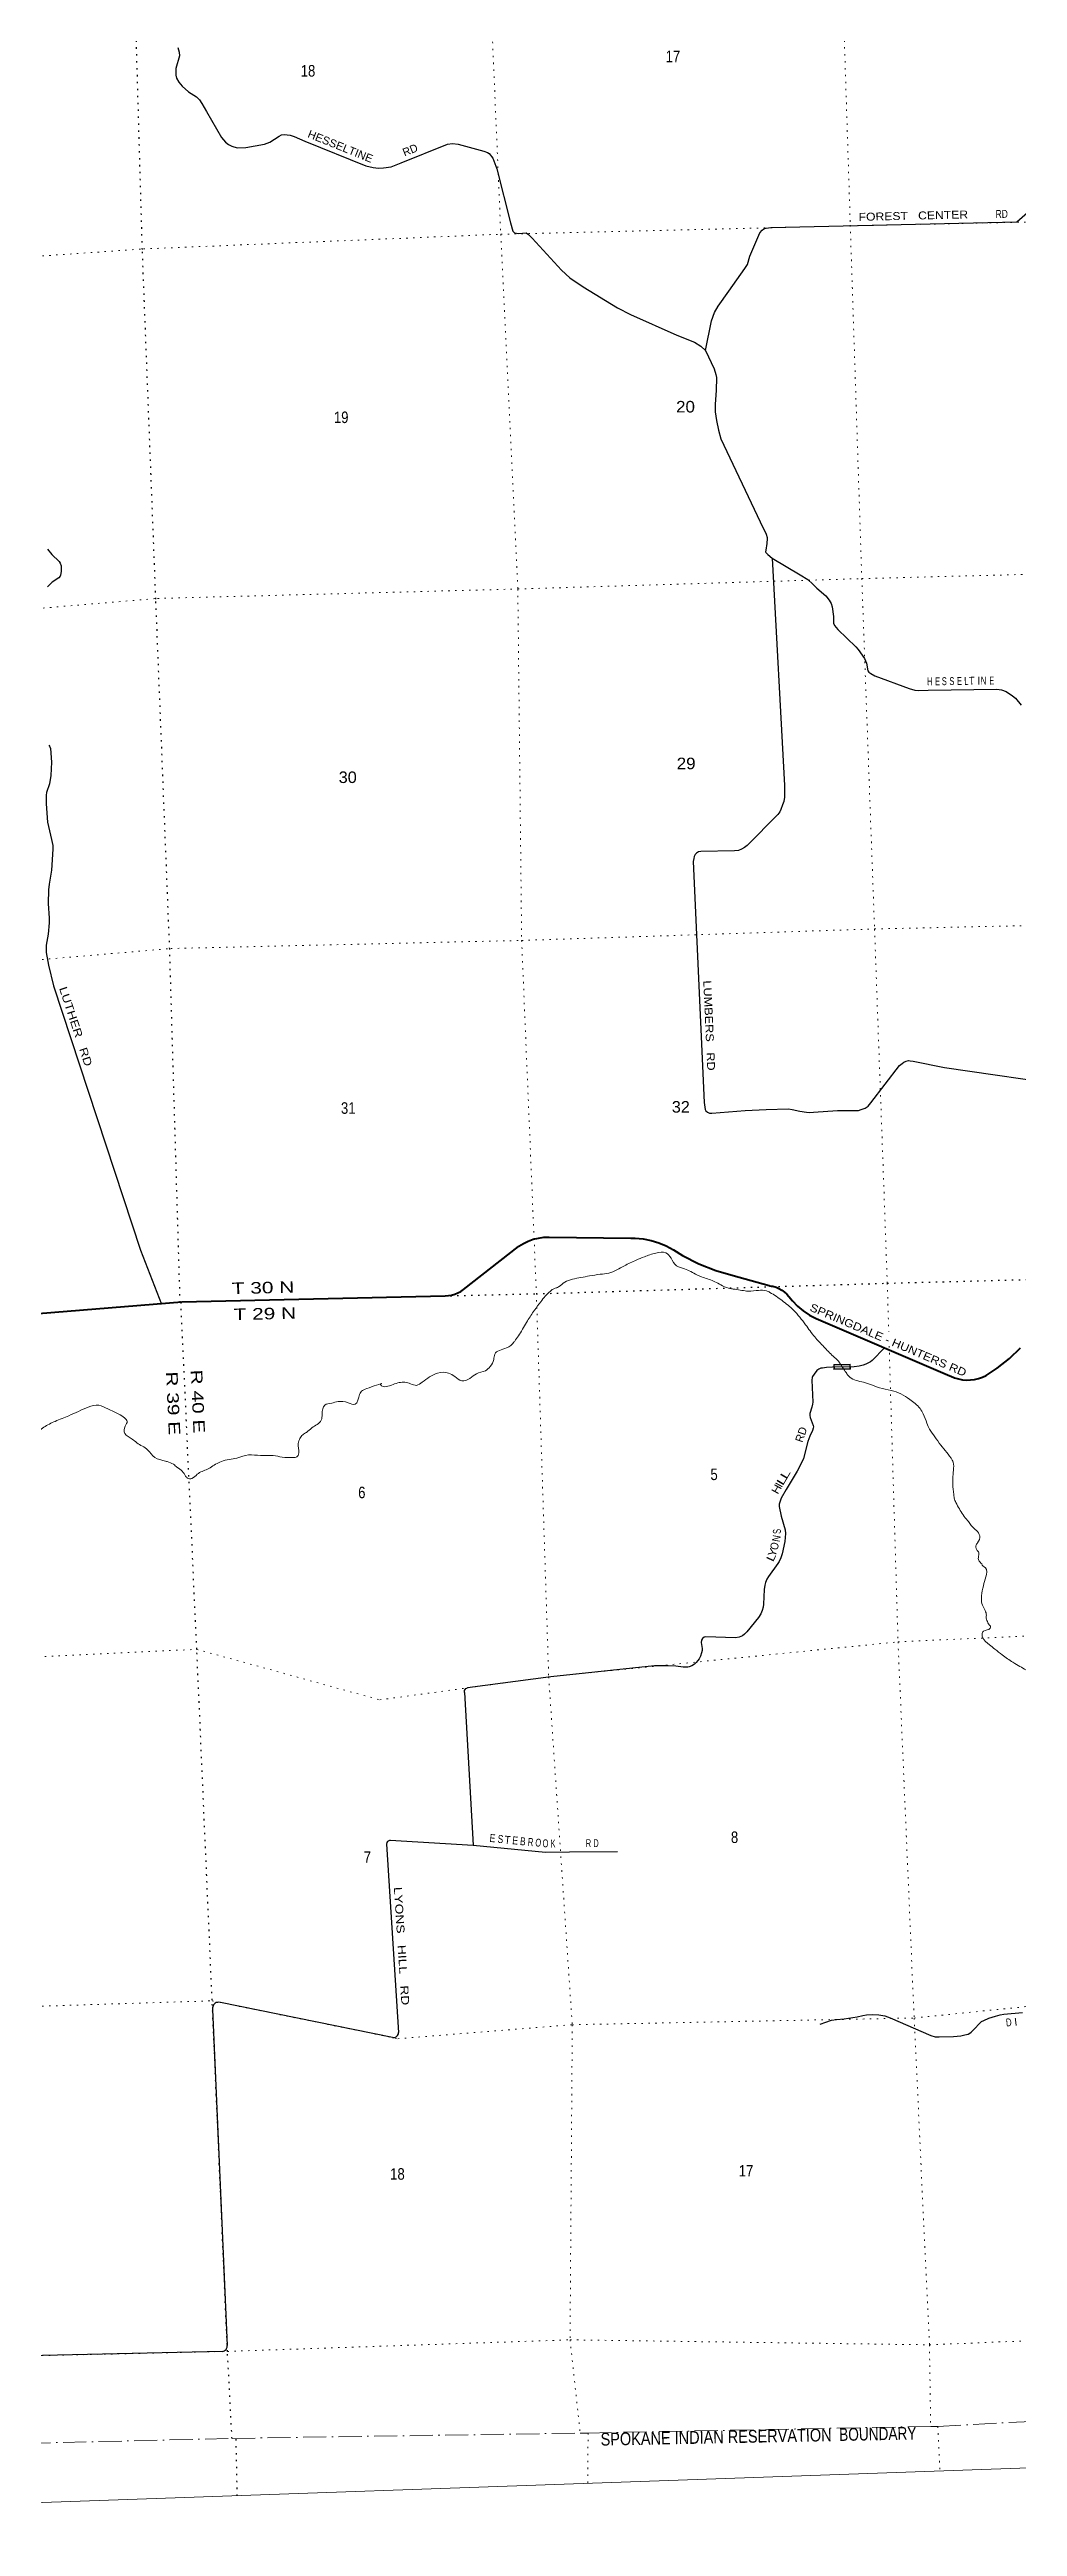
# Model space of a CAD drawing. Header units: feet. Extents: x 733631 to 986127, y 195788 to 388968.
# Drawn here: x 780988 to 795670, y 196827 to 234377 of the extents above; entities that cross this region are included whole.
import ezdxf
from ezdxf.enums import TextEntityAlignment as Align

# ---------------------------------------------------------------- set-up
doc = ezdxf.new("R2010")
doc.units = ezdxf.units.FT
doc.header["$LTSCALE"] = 70
doc.linetypes.add('DOT_DASHED', pattern=[7.7, 5, -1.2, 0.3, -1.2])
doc.linetypes.add('DOTTED', pattern=[1.5, 0.3, -1.2])
for name, color, linetype, lineweight in [('26', 7, 'Continuous', 40), ('29', 7, 'Continuous', 25), ('31', 7, 'Continuous', 13), ('39', 7, 'Continuous', 13), ('4', 7, 'Continuous', 13), ('44', 7, 'DOT_DASHED', 13), ('6', 7, 'DOTTED', 25), ('7', 7, 'DOTTED', 13)]:
    doc.layers.add(name, color=color, linetype=linetype, lineweight=lineweight)
doc.layers.add('27', color=7, linetype='Continuous')
doc.layers.add('30', color=7, linetype='Continuous')

msp = doc.modelspace()

# ---------------------------------------------------------------- linework, layer by layer
at = {"layer": '26'}
msp.add_lwpolyline([(777770.82, 214969.36), (782994.99, 215391.35), (786990.71, 215484.64), (787037.91, 215487.47), (787087.36, 215495.54), (787135.69, 215508.73), (787182.38, 215526.9), (787226.91, 215549.85), (787268.8, 215577.33), (788103.52, 216232.73), (788107.06, 216235.19), (788176.04, 216277.77), (788249.1, 216312.9), (788325.42, 216340.2), (788404.19, 216359.37), (788484.52, 216370.2), (788565.55, 216372.58), (789804.98, 216355.8), (789870.19, 216355.79), (789992.37, 216345.95), (790112.85, 216323.4), (790230.32, 216288.37), (790343.48, 216241.26), (790451.1, 216182.58), (790589.27, 216095.19), (790834.66, 215967.23), (791092.09, 215865.62), (791358.72, 215791.47), (791903.75, 215637.99), (791912.98, 215636.72), (791960.7, 215627.11), (792007.16, 215612.55), (792051.85, 215593.22), (792094.26, 215569.32), (792133.95, 215541.12), (792170.47, 215508.93), (792203.43, 215473.09), (792255.8, 215408.08), (792334.28, 215327.01), (792420.81, 215254.59), (792514.43, 215191.61), (792614.12, 215138.76), (794642.21, 214272.46), (794658.07, 214264.51), (794715.03, 214240.6), (794774.18, 214222.77), (794834.87, 214211.23), (794896.44, 214206.1), (794958.2, 214207.42), (795019.49, 214215.2), (795079.63, 214229.34), (795137.96, 214249.69), (795193.84, 214276.02), (795361.27, 214384.06), (795547.22, 214531.2), (795716.77, 214696.97)], dxfattribs=at)
at = {"layer": '29'}
for p, q in [((795661.61, 231765.03), (795822.25, 231905.74)), ((791946.35, 226667.98), (792137.54, 223221.33)), ((786098.3, 207171.15), (786283.26, 204317.48)), ((783460.89, 204662.86), (783682.81, 199567.76)), ((786188.28, 204238.33), (783582.81, 204771.22)), ((783606.99, 199479.56), (779932.67, 199396.66))]:
    msp.add_line(p, q, dxfattribs=at)
for points in [[(782934.17, 234406.61), (782956.55, 234339.41), (782960.28, 234279.66), (782904.31, 234089.23), (782904.32, 234048.14), (782904.31, 233988.41), (782915.5, 233943.6), (782949.1, 233883.85), (782997.6, 233824.11), (783098.36, 233734.48), (783217.76, 233659.81), (783262.55, 233614.99), (783299.86, 233558.99), (783367.04, 233435.76), (783594.66, 233043.69), (783656.23, 232974.62), (783701, 232937.28), (783755.12, 232912.99), (783835.34, 232888.73), (783967.82, 232894.33), (784247.69, 232942.87), (784331.64, 232970.88), (784471.59, 233062.36), (784507.03, 233082.9), (784548.08, 233086.64), (784635.78, 233077.29), (784697.34, 233060.5), (784859.67, 232987.67), (785785.1, 232614.27), (785898.91, 232586.27), (785975.41, 232580.67), (786053.78, 232584.4), (786167.59, 232601.21), (786322.45, 232659.08), (787023.99, 232942.87), (787102.35, 232954.07), (787188.18, 232942.87), (787576.27, 232838.31), (787632.23, 232815.91), (787654.62, 232800.98), (787710.59, 232730.03), (787770.31, 232569.46), (787979.28, 231747.97), (788014.71, 231622.89), (788040.84, 231596.75), (788108, 231589.28), (788218.1, 231598.61), (788253.54, 231574.35), (788309.51, 231518.34), (788755.45, 231031.03), (788878.57, 230915.29), (789083.83, 230777.12), (789602.5, 230459.73), (789800.29, 230358.91), (790501.83, 230045.25), (790770.51, 229940.69), (790865.64, 229879.09), (790936.54, 229815.61)], [(790936.54, 229815.61), (791026.11, 230262.56), (791074.62, 230388.8), (791127.88, 230486.71), (791290.23, 230711.33), (791536.38, 231058.46), (791574.66, 231116.94), (791611.5, 231243.17), (791763.1, 231600.51), (791796.68, 231637.85), (791822.8, 231656.52), (791856.39, 231671.45), (791927.29, 231678.92), (795661.61, 231765.03)], [(790936.54, 229815.61), (791067.16, 229537.44), (791095.15, 229449.69), (791104.48, 229403.01), (791097.01, 229208.84), (791082.09, 228999.74), (791083.96, 228885.85), (791104.48, 228753.29), (791132.47, 228605.8), (791171.64, 228476.97), (791768.7, 227214.86), (791858.26, 227028.16), (791871.33, 226981.49), (791872.27, 226965.62), (791865.72, 226886.27), (791850.79, 226789.18), (791849.88, 226763.98), (791852.67, 226753.71), (791880.65, 226721.97), (791946.35, 226667.98)], [(780955.2, 226801.59), (781022.37, 226719.44), (781134.33, 226614.88), (781149.26, 226590.6), (781164.19, 226547.66), (781164.18, 226465.51), (781154.86, 226409.49), (781147.39, 226390.82), (781126.86, 226368.42), (781029.84, 226301.2), (780955.2, 226233.98)], [(791946.35, 226667.98), (792372.29, 226414.85), (792491.7, 226340.17), (792564.47, 226271.09), (792626.04, 226213.21), (792760.38, 226093.72), (792814.49, 226028.38), (792844.34, 225979.83), (792857.4, 225929.43), (792879.79, 225780.06), (792877.93, 225714.72), (792879.79, 225682.98), (792896.58, 225643.77), (792946.96, 225585.89), (793219.37, 225320.77), (793252.95, 225279.7), (793349.97, 225145.28), (793381.69, 225072.46), (793402.21, 224958.57), (793413.41, 224939.9), (793443.27, 224917.5), (793506.7, 224883.89), (794029.12, 224689.72), (794114.95, 224663.58), (794170.92, 224659.85), (794312.72, 224667.32), (795357.56, 224682.26), (795428.47, 224671.05), (795499.36, 224644.91), (795596.39, 224577.7), (795637.44, 224544.09), (795723.26, 224435.81)], [(780979.45, 223832.84), (780989.72, 223816.96), (781001.84, 223780.56), (781001.84, 223780.56)], [(781001.84, 223780.56), (781017.7, 223574.24), (781010.24, 223372.59), (780987.85, 223245.62), (780940.27, 223113.98), (780935.6, 223073.85), (780935.6, 222939.41), (780958, 222663.08), (781017.7, 222401.68), (781039.17, 222309.25), (781040.1, 222252.31), (781017.7, 221938.63), (780982.26, 221722.04), (780972.92, 221639.89), (780965.46, 221430.77), (780980.39, 221206.71), (780981.32, 221138.56), (780965.46, 220967.72), (780937.47, 220799.67), (780935.6, 220728.73), (780939.34, 220685.78), (780972.92, 220497.2), (781046.71, 220180.14)], [(792137.54, 223221.33), (792133.48, 223043), (792123.23, 222974.86), (792106.44, 222924.45), (792080.32, 222853.5), (792063.52, 222819.9), (792036.46, 222781.62), (791570.01, 222311.13), (791528.98, 222279.4), (791484.19, 222255.12), (791435.69, 222236.46), (791379.7, 222228.98), (790868.48, 222221.51), (790831.17, 222212.19), (790801.31, 222191.64), (790782.66, 222172.98), (790767.72, 222143.1), (790758.41, 222113.24), (790753.03, 222067.67)], [(790753.03, 222067.67), (790916.54, 218411.91), (790918.75, 218405.92)], [(781046.71, 220180.14), (782369.15, 216175.68), (782688.67, 215357.47)], [(790916.54, 218411.91), (790930.06, 218306.36), (790940.33, 218286.77), (790967.38, 218265.29), (790996.3, 218253.16), (791034.55, 218254.09), (791538.31, 218295.16), (791855.5, 218306.36), (792195.07, 218317.57), (792251.05, 218310.1), (792366.72, 218283.96), (792467.48, 218265.29), (792519.73, 218263.44), (792575.69, 218265.29), (792941.39, 218291.43), (793038.41, 218291.43), (793258.57, 218295.16), (793300.58, 218305.45), (793357.49, 218326.93), (793404.11, 218358.64), (793427.45, 218383.87), (793445.15, 218407.18), (793881.75, 218974.76), (793919.09, 219004.66), (793945.19, 219023.3), (793980.66, 219042), (794016.09, 219049.44), (794042.23, 219047.6), (794086.03, 219038.97)], [(794086.03, 219038.97), (794563.99, 218943.19), (796519.72, 218659.52)], [(793652.97, 214695.3), (793462.93, 214502.34), (793437.73, 214482.73), (793370.56, 214445.39), (793330.46, 214429.53), (793268.89, 214416.46), (793191.45, 214408.05), (792864.01, 214401.52), (792772.58, 214395.92), (792712.88, 214388.45), (792688.62, 214384.72), (792654.1, 214370.71), (792627.05, 214351.11), (792586.93, 214296.03), (792559.88, 214257.76), (792554.28, 214244.69), (792549.61, 214206.41), (792564.54, 213870.35), (792560.81, 213838.61), (792549.61, 213795.66), (792519.76, 213698.58), (792517.9, 213670.58), (792527.22, 213638.83), (792557.08, 213556.69), (792572, 213517.49), (792573.87, 213498.82), (792572, 213474.54), (792562.68, 213440.94), (792519.76, 213355.05), (792489.91, 213272.9), (792422.74, 213018.98), (792405.02, 212973.26), (792325.72, 212824.81), (792161.53, 212548.49), (792086.9, 212414.07), (792062.64, 212356.21), (792055.18, 212324.47), (792057.04, 212287.11), (792086.9, 212145.22), (792146.6, 211936.11), (792152.2, 211880.11), (792139.14, 211756.87), (792099.88, 211571.99), (792079.27, 211510.13), (792054.54, 211456.51), (792033.93, 211427.64), (791892.85, 211226.64), (791868.6, 211187.45), (791848.07, 211137.02), (791836.88, 211095.96), (791825.68, 211032.47), (791818.22, 210808.43), (791809.83, 210760.83), (791795.83, 210711.34), (791776.24, 210663.75), (791743.59, 210606.79), (791564.47, 210390.21), (791529.96, 210353.82), (791497.3, 210330.47), (791446, 210307.14), (791392.82, 210300.6), (790945.03, 210315.53), (790918.9, 210308.08), (790892.79, 210285.66), (790877.85, 210263.27), (790870.4, 210225.92), (790885.32, 210136.3), (790885.32, 210108.3), (790877.85, 210069.1), (790861.06, 210022.42), (790840.54, 209981.35), (790823.75, 209957.07), (790797.63, 209923.47), (790771.5, 209899.2), (790728.6, 209874.92), (790690.34, 209859.05), (790667.96, 209853.45), (790598.92, 209853.45), (790489.77, 209867.45), (790370.36, 209874.92), (790164.45, 209875.71)], [(787280.99, 209472), (787282.93, 209499.18), (787291.32, 209516.92), (787303.45, 209528.12), (787316.51, 209535.59), (787329.17, 209540.34)], [(790164.45, 209875.71), (788590.81, 209708.7), (787329.17, 209540.34)], [(787280.99, 209472), (787412.43, 207156.77), (787412.43, 207156.77)], [(786156.42, 207229.28), (786133.11, 207221.85), (786116.79, 207212.05), (786106.06, 207196.65), (786098.3, 207171.15)], [(786156.42, 207229.28), (787412.43, 207156.77), (788511.18, 207050.61), (788876.88, 207054.27), (789602.33, 207057.36)], [(783582.81, 204771.22), (783552.67, 204773.21), (783534.94, 204772.27), (783518.15, 204767.6), (783501.36, 204758.27), (783487.36, 204747.07), (783476.17, 204733.06), (783469.64, 204719.99), (783462.17, 204690.12), (783460.89, 204662.86)], [(786188.28, 204238.33), (786203.55, 204236.89), (786219.41, 204238.76), (786235.27, 204244.36), (786248.33, 204251.83), (786260.46, 204262.09), (786267.92, 204271.43), (786279.12, 204292.9), (786283.26, 204317.48)], [(792677.76, 204442.65), (792848.96, 204501.05), (792924.52, 204511.31), (793043.02, 204523.45), (793237.07, 204553.33), (793325.7, 204574.8), (793378.88, 204583.2), (793471.24, 204589.73), (793565.47, 204583.2), (793657.83, 204567.33), (793737.14, 204538.39), (794356.62, 204269.52), (794420.05, 204250.84), (794483.5, 204247.12), (794699.94, 204254.58), (794810.96, 204266.71), (794870.67, 204277.91), (794923.85, 204291.93), (794949.04, 204305.92), (794965.83, 204318.99), (795005.95, 204359.14), (795102.98, 204463.7), (795124.44, 204479.57), (795160.82, 204499.17), (795237.32, 204530.92), (795334.35, 204564.52), (795408.99, 204583.2), (795463.1, 204592.53), (795744.85, 204620.54)], [(783606.99, 199479.56), (783626.13, 199482.21), (783640.82, 199488.04), (783653.65, 199497.61), (783665.08, 199509.51), (783672.78, 199522.82), (783677.91, 199536.35), (783680.71, 199546.62), (783682.81, 199567.76)]]:
    msp.add_lwpolyline(points, dxfattribs=at)
at = {"layer": '31'}
for p, q in [((792883.47, 214441.97), (793133.43, 214446.36)), ((793133.43, 214446.36), (793134.75, 214371.37))]:
    msp.add_line(p, q, dxfattribs=at)
msp.add_lwpolyline([(793134.75, 214371.37), (792884.79, 214366.98), (792883.47, 214441.97)], dxfattribs=at)
msp.add_lwpolyline([(792892.64, 214375.11), (792891.6, 214434.11), (793125.57, 214438.22), (793126.61, 214379.22)], close=True, dxfattribs=at)
at = {"layer": '39'}
for points in [[(784685.15, 213031.49), (784739.41, 213041.32), (784758.9, 213064.17), (784767.79, 213102.84), (784761.39, 213242.04), (784787.18, 213321.67), (784829.88, 213377.59), (784883.31, 213413.65), (784966.08, 213480.96), (785109.98, 213596.71), (785123.21, 213690.07), (785163.37, 213826.73), (785267.53, 213856.34), (785363.81, 213879.63), (785515.94, 213862.29), (785625.79, 213839.55), (785689.8, 213989.1), (785834.14, 214090.71), (786010.29, 214144.86), (786004.36, 214140.63), (786006.5, 214136.65), (786198.44, 214138.78), (786379.26, 214172.87), (786464.88, 214149.35), (786554.54, 214125.96), (786639.9, 214175.17), (786752.63, 214253.55), (786874.08, 214312), (787041.85, 214311.32), (787134.35, 214261.76), (787239.55, 214194.42), (787363.71, 214230.74), (787462.56, 214300.58), (787598.52, 214347.38), (787671.32, 214410.33), (787726.51, 214519.18), (787740.18, 214598.42), (787919.1, 214693.06), (788031.58, 214779.51), (788056.68, 214816.68), (788114.71, 214899.36), (788237.58, 215105.35), (788343.67, 215266.35), (788438.73, 215392.64), (788506.79, 215477.67), (788579.27, 215550.71), (788624.7, 215584.49), (788670.63, 215602.13), (788716.43, 215623.81), (788803.23, 215691.25), (788919.06, 215735.37), (789178.25, 215784.1), (789341.15, 215809.54), (789471.94, 215827.88), (789706.95, 215938.46), (789886.18, 216023.01), (790009.84, 216075.47), (790185.92, 216131.64), (790337.41, 216134.48), (790414.72, 216054.13), (790499.22, 215937.63), (790619.87, 215893.02), (790806.71, 215800.01), (790878.39, 215769.99), (791058.22, 215707.07), (791240.96, 215615.95), (791330.69, 215590.55), (791387.54, 215582.27), (791489.12, 215565.33), (791584.46, 215554.24), (791743.77, 215565.42), (791861.19, 215559.09), (791914.51, 215534.53), (792100.29, 215411.19), (792272.62, 215265.19), (792455.39, 215044.77), (792594.61, 214859.32), (792734.71, 214710.26), (792872.6, 214567.2), (792953.82, 214491.01), (792986.86, 214443.55)], [(792986.86, 214443.55), (793080.99, 214303.15), (793114.69, 214259.79), (793125.61, 214249.89), (793221.65, 214200.59), (793335.73, 214171.92), (793576.77, 214090.76), (793753.94, 214047.96), (793901.09, 213996.11), (794035.12, 213911.51)], [(780068.77, 212450.93), (780209.33, 212556.45), (780219.04, 212568.89), (780254.75, 212590.24), (780316.13, 212630.6), (780405.4, 212683.97), (780469.49, 212766.85), (780549.22, 212866.39), (780606.42, 212975.31), (780710.43, 213138.26), (780768.08, 213233.05), (780780.36, 213356.69), (780899.46, 213489.82), (781074.46, 213580.3), (781281.96, 213665.76), (781575.01, 213794.37), (781737.79, 213823.84), (781872.88, 213769.58), (782039.09, 213690.06), (782127.81, 213632.3), (782165.81, 213580.99), (782133.77, 213507.22), (782129.18, 213395.95), (782243.02, 213310.71), (782313.51, 213254.38), (782476.51, 213148.49), (782585.24, 213032.77), (782748.67, 212977.41), (782771.13, 212970.05), (782867.35, 212930.71), (782921.37, 212883.95), (783002.08, 212823.91), (783052.95, 212748.76), (783082.23, 212717.38), (783146.97, 212715.42), (783229.86, 212778.69), (783383.04, 212856.34), (783422.79, 212877.82), (783595.65, 212972.27), (783830.47, 213024.26), (784006.88, 213070.33), (784189.03, 213062.03), (784381.03, 213062.14), (784517.19, 213038.22), (784685.15, 213031.49)], [(794035.12, 213911.51), (794190.99, 213775.09), (794238.01, 213693.76), (794297.1, 213550.19), (794336.3, 213460.53), (794414.62, 213347.88), (794505.56, 213219.47), (794595.94, 213109.23), (794680.51, 212990.71), (794695.66, 212958.87), (794697.32, 212841.74), (794695, 212787.12), (794687.44, 212706.06), (794687.2, 212649.48), (794692.08, 212558.72), (794702.56, 212482.28), (794710.72, 212415.86), (794735.02, 212349.97), (794788.61, 212252.69), (794911.36, 212076.81), (794936.54, 212047.31), (794980.91, 211986.1), (795045.4, 211927.56), (795096.53, 211844.35), (795065.44, 211740.31), (795038.64, 211692.98), (795037.25, 211672.73), (795050.64, 211632.75), (795082.32, 211589.32), (795076.46, 211518.41), (795090.48, 211458.25), (795102.98, 211446.53), (795127.97, 211423.09), (795129.99, 211423.15), (795130.05, 211421.13), (795182.49, 211360.18), (795188.89, 211220.98), (795152.64, 211088.49), (795123.14, 210933.99), (795130.87, 210817.05), (795167.92, 210731.36), (795196.58, 210655.51), (795196.4, 210596.91), (795220.83, 210526.98), (795242.1, 210493.31), (795258.89, 210473.65), (795255.8, 210443.24), (795154.1, 210399.57), (795140.54, 210380.95), (795140.87, 210306.21), (795245.44, 210194.4), (795328.42, 210126.35), (795438.29, 210038.95), (795601.47, 209927.01), (795704.46, 209865.66), (795895.91, 209754.62), (796056.69, 209654.72), (796288.08, 209559.11), (796632.02, 209483.27), (796797.15, 209438.06), (796941.21, 209355.81), (797068.99, 209277.07), (797137.79, 209145.93), (797241.51, 208868.42), (797247.79, 208668.6), (797306.14, 208419.94), (797436.22, 208203.89), (797520.98, 208079.33), (797586.44, 207925.86), (797597.06, 207845.38), (797607.67, 207764.9), (797689.67, 207599.84), (797770.91, 207394.35), (797810.87, 207280.46), (797814.81, 207155.32), (797679.57, 206957.02), (797510.89, 206794.01), (797444.68, 206585.8), (797492.48, 206415.6), (797557.74, 206332.84), (797683.63, 206250), (797864.09, 206166.9), (798036.61, 206079.5), (798187.88, 205971.03)]]:
    msp.add_spline(points, degree=3, dxfattribs=at)
at = {"layer": '4'}
msp.add_lwpolyline([(862926.63, 200194.17), (832122.26, 199031.09), (801316.31, 197907.66), (770508.82, 196826.61)], dxfattribs=at)
msp.add_lwpolyline([(862926.63, 200194.17), (832122.26, 199031.09), (801316.31, 197907.66), (770508.82, 196826.61)], dxfattribs=at)
at = {"layer": '44'}
msp.add_lwpolyline([(770479.02, 197693.29), (773158.66, 197709.42), (778499.58, 198035.32), (783756.39, 198161.65), (789036.87, 198242.27), (789155.79, 198243.31), (794353.06, 198344.24), (794461.04, 198344.05), (799737, 198623.28), (799811.3, 198620.49), (801287.8, 198704.33)], dxfattribs=at)
at = {"layer": '6'}
for p, q in [((783757.4, 198161.66), (783756.39, 198161.65)), ((783836.43, 197289.09), (783817.87, 198161.99))]:
    msp.add_line(p, q, dxfattribs=at)
for points in [[(782969.22, 215382.97), (782810.8, 220740.1), (782600.26, 226042.6), (782396.3, 231346.15), (782241.79, 236707.44), (782037.88, 242032.8), (781978.83, 243190.4)], [(769908.79, 214269.17), (772662.16, 214502.29), (777770.82, 214969.36), (782973.2, 215390.52), (788369.29, 215514.61), (793694.69, 215674.52), (796386.54, 215744.77), (800675.91, 215806.27)], [(783756.39, 198161.65), (783686.6, 199480.77), (783454.74, 204804.12), (783222.44, 210123.61), (782981.04, 215396.43)]]:
    msp.add_lwpolyline(points, dxfattribs=at)
at = {"layer": '7'}
msp.add_line((789136.14, 198243.14), (789136.84, 198243.15), dxfattribs=at)
for points in [[(787299.67, 243377.2), (787338.52, 242206.76), (787606.34, 236905.68), (787832.58, 231577), (788090.7, 226198.83), (788149.18, 220870.83), (788371.95, 215523.85), (788558.98, 209706.99), (788916.89, 204433.04), (788883.27, 199655.68), (789036.87, 198242.27)], [(792613.52, 243565), (792693.81, 242415.05), (792964.1, 237035.25), (793133.43, 231716.87), (793308.13, 226356.22), (793501.5, 221044.67), (793694.69, 215674.52), (793716.73, 214939.08)], [(769349.36, 230530.63), (772023.83, 230681.57), (777214.23, 230991.65), (782413.07, 231354.53), (787832.58, 231577), (793147.36, 231704.38), (798389.05, 231816.89), (800100.55, 231886.99)], [(769535.49, 225120.34), (772240.87, 225324.31), (777437.77, 225620.45), (782628.27, 226055.8), (788090.7, 226198.83), (793308.13, 226356.22), (798645.45, 226493.22), (800291.94, 226537.85)], [(769722.09, 219696.23), (772479.68, 219917.23), (777631.33, 220302.84), (782827.57, 220748.48), (788149.18, 220870.83), (793501.5, 221044.67), (800482.92, 221200.15)], [(793723.25, 214721.5), (793857.67, 210236.72), (794101.72, 204534.84), (794334.39, 199580.14), (794353.06, 198344.24)], [(770070.22, 209576.55), (772735.3, 209671.78), (777979.53, 209876.5), (783222.44, 210123.61), (785997.17, 209358.05), (788558.98, 209706.99), (793857.67, 210236.72), (799302.61, 210486.28), (800864.09, 210546.78)], [(770249.23, 204373.17), (772910.47, 204488.95), (778253.65, 204632.2), (783454.74, 204795.12), (786271.96, 204220.85), (788916.89, 204433.04), (794101.72, 204534.84), (799492.77, 205083.7), (801057.46, 205142.23)], [(770429.53, 199132.01), (773129.59, 199129.73), (778455.84, 199361.33), (783686.6, 199480.77), (788883.27, 199655.68), (794334.39, 199580.14), (799683.23, 199800.34), (801247.51, 199830.56)], [(794462.21, 198344.05), (794461.04, 198344.05), (794491.88, 197664.54)], [(789153.39, 198243.29), (789155.79, 198243.31), (789153.85, 197475.82)]]:
    msp.add_lwpolyline(points, dxfattribs=at)

# ---------------------------------------------------------------- texts
at = {"layer": '27', "width": 1.15}
msp.add_text('SPRINGDALE - HUNTERS RD', height=120, rotation=336.87, dxfattribs=at).set_placement((792506.4, 215262.7))
at = {"layer": '30'}
for s, rotation, width, p in [('HESSELTINE', 338.027, 1.05, (784892.02, 233050.1)), ('FOREST   CENTER', 1.321, 1.15, (793261.11, 231779.38)), ('RD', 1.23, 0.8, (795338.85, 231822.85)), ('LUTHER   RD', 288.275, 1.25, (781131.59, 220146.34)), ('LUMBERS   RD', 272.561, 1.2, (790903.85, 220262.33)), ('LYONS   HILL   RD', 273.708, 1.3, (786210.77, 206518.16))]:
    msp.add_text(s, height=120, rotation=rotation, dxfattribs=dict(at, width=width)).set_placement(p)
for rotation, p in [(22.025, (786372.87, 232754.99)), (71.183, (792407.4, 213251.44))]:
    msp.add_text('RD', height=120, rotation=rotation, dxfattribs=at).set_placement(p)
for s, rotation, width, p in [('H', 0.819, 0.6, (794340.51, 224737.72)), ('E', 0.819, 0.7, (794458.24, 224739.32)), ('S', 0.819, 0.7, (794560.76, 224740.87)), ('S', 0.819, 0.7, (794675.14, 224742.51)), ('E', 0.819, 0.7, (794789.51, 224744.14)), ('L', 0.819, 0.75, (794895.37, 224745.66)), ('T', 0.819, 0.85, (794976.29, 224747.28)), ('N', 0.819, 0.65, (795155.92, 224749.54)), ('E', 0.819, 0.7, (795280.13, 224751.16)), ('H', 60.961, 1.15, (792067.36, 212523.09)), ('L', 59.281, 1.55, (792144.17, 212656.3)), ('L', 59.281, 1.55, (792199.7, 212749.76)), ('N', 79.951, 0.85, (792071.29, 211794.54)), ('S', 90.711, 0.7, (792079.94, 211912.43)), ('L', 65.24, 1.35, (791987.45, 211495.72)), ('Y', 69.573, 1.15, (792012.66, 211571.46)), ('O', 74.011, 0.9, (792042.26, 211673.17)), ('E', 354.481, 0.8, (787701.42, 207201.18)), ('S', 354.481, 0.8, (787822.01, 207188.65)), ('T', 354.481, 0.95, (787929.97, 207175.38)), ('E', 354.481, 0.8, (788045.23, 207166.3)), ('B', 354.481, 0.8, (788162.15, 207153.73)), ('R', 354.481, 0.75, (788280.13, 207142.73)), ('O', 354.481, 0.7, (788395.87, 207133.62)), ('O', 0.573, 0.65, (788511.26, 207122.85)), ('K', 0.573, 0.65, (788626.29, 207119.85)), ('R', 0.244, 0.65, (789162.53, 207125.49)), ('D', 0.244, 0.65, (789276.92, 207125.97)), ('D', 5.677, 0.75, (795543.21, 204409.56))]:
    msp.add_text(s, height=120, rotation=rotation, dxfattribs=dict(at, width=width)).set_placement(p, align=Align.CENTER)
for rotation, p in [(0.819, (795082.67, 224748.72)), (60.961, (792103.62, 212588.41)), (6.677, (795650.03, 204417.23))]:
    msp.add_text('I', height=120, rotation=rotation, dxfattribs=at).set_placement(p, align=Align.CENTER)
at = {"layer": '44'}
for s, width, p in [('SPOKANE INDIAN RESERVATION', 0.85, (789348.32, 198051.81)), ('BOUNDARY', 0.8, (792966.55, 198122.54))]:
    msp.add_text(s, height=193.3, rotation=1.113, dxfattribs=dict(at, width=width)).set_placement(p)
at = {"layer": '6', "width": 1.35}
for s, rotation, p in [('T 30 N', 1.317, (783754.72, 215508.52)), ('T 29 N', 1.317, (783782.18, 215114.06)), ('R 39 E', 272.621, (782754.48, 214331.95)), ('R 40 E', 272.621, (783128.61, 214359.62))]:
    msp.add_text(s, height=175, rotation=rotation, dxfattribs=at).set_placement(p)
at = {"layer": '7'}
for s, width, p in [('17', 0.85, (790332.28, 234185.46)), ('18', 0.85, (784798.16, 233967.49)), ('19', 0.85, (785301.28, 228714.3)), ('20', 1.1, (790490.85, 228874.84)), ('30', 1.05, (785374.55, 223257.33)), ('29', 1.1, (790500.65, 223466.56)), ('31', 0.85, (785408.28, 218242.29)), ('32', 1.05, (790426.64, 218260.44)), ('6', 0.85, (785669.43, 212414.92)), ('5', 0.85, (791012.52, 212689.49)), ('8', 0.85, (791323.03, 207187.73)), ('7', 0.85, (785754.38, 206887.74)), ('18', 0.85, (786154.56, 202083.19)), ('17', 0.85, (791442.71, 202132.42))]:
    msp.add_text(s, height=175, dxfattribs=dict(at, width=width)).set_placement(p)

doc.saveas('drawing.dxf')
